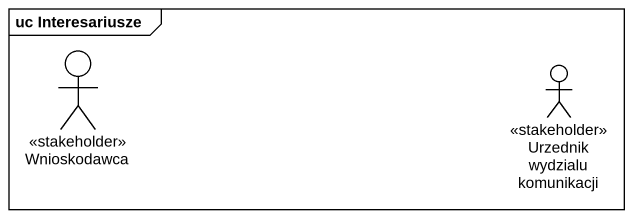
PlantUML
@startuml
mainframe uc Interesariusze
actor Wnioskodawca <<stakeholder>>
actor "Urzednik wydzialu komunikacji" as Urzednik_wydzialu <<stakeholder>>
@enduml
